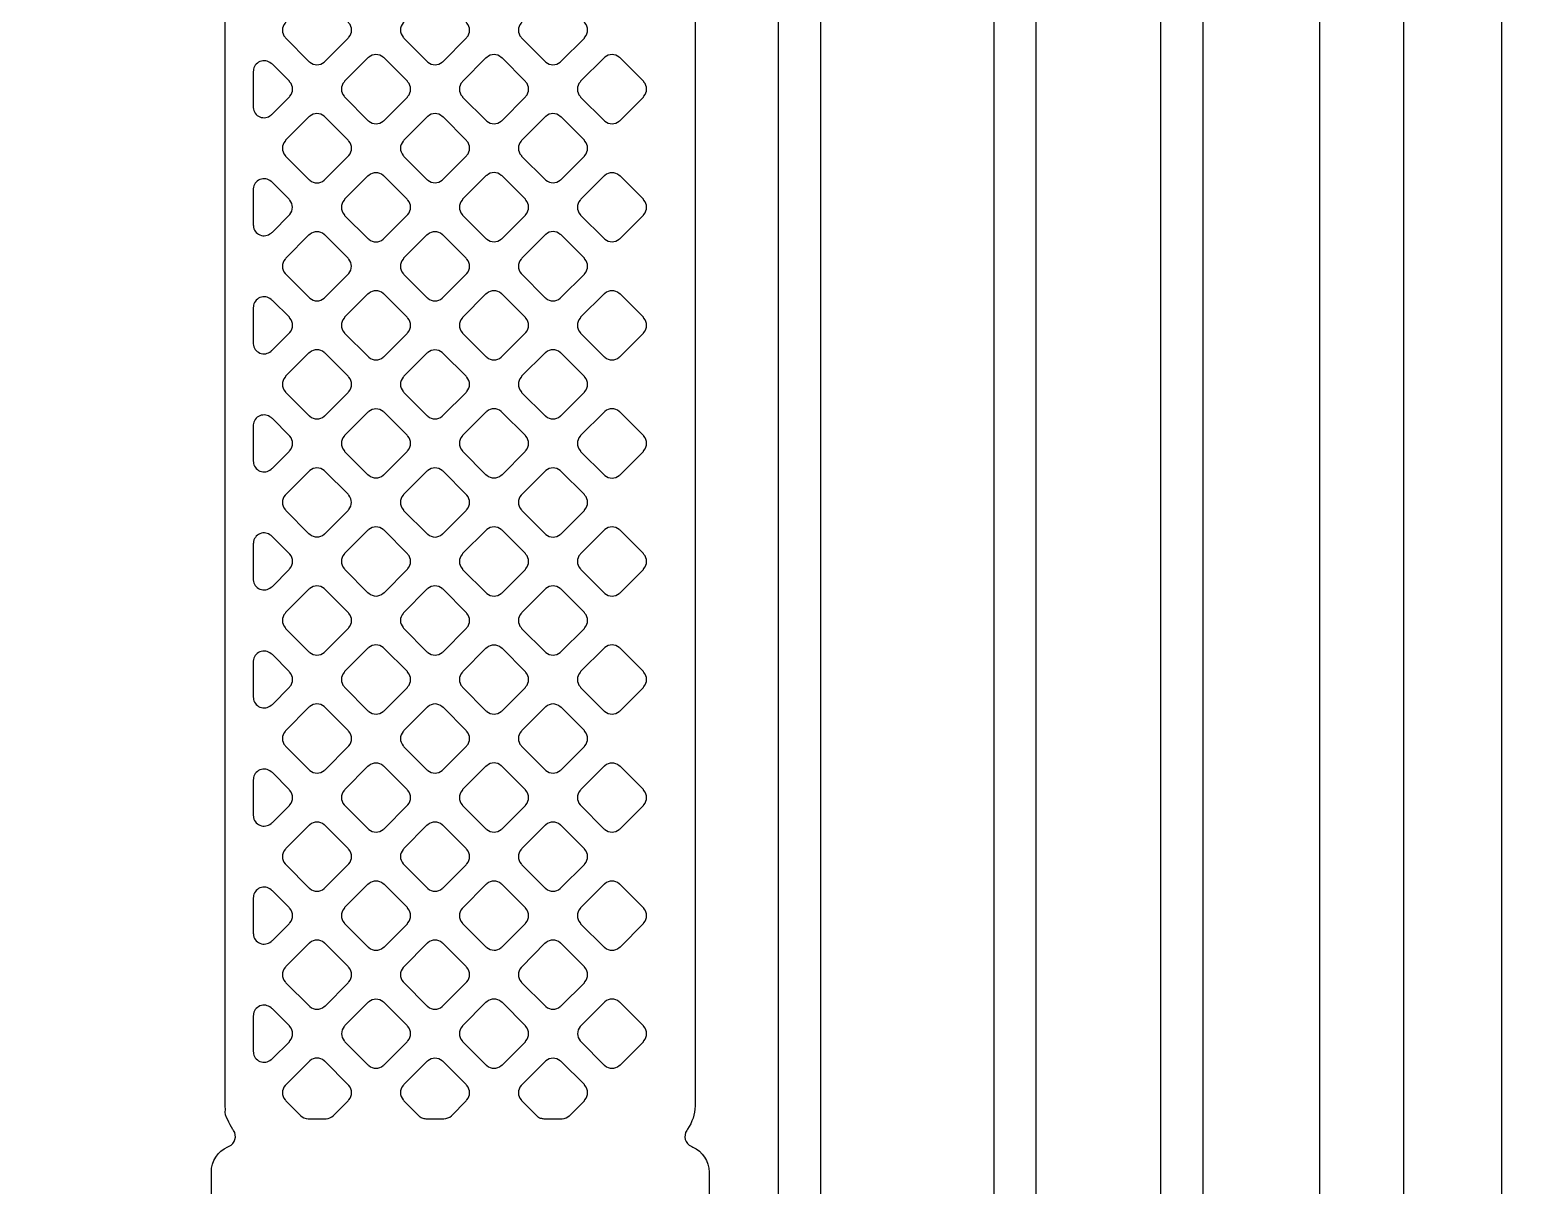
# Model space of a CAD drawing. Header units: millimetres. Extents: x 3440 to 3572, y 2 to 96.
# Drawn here: x 3527.458 to 3530.208, y 51.175 to 53.285 of the extents above; entities that cross this region are included whole.
import ezdxf

# ---------------------------------------------------------------- set-up
doc = ezdxf.new("R2010")
doc.units = ezdxf.units.MM
doc.header["$LTSCALE"] = 23.1
doc.layers.add('gbr-dxf', color=7, linetype='CONTINUOUS')
doc.layers.add('gbr-outline-dxf', color=2, linetype='CONTINUOUS')

msp = doc.modelspace()

# ---------------------------------------------------------------- linework, layer by layer
at = {"layer": 'gbr-dxf', "linetype": 'Continuous'}
for points in [[(3530.2771, 49.9485, -0.19468), (3530.1459, 50.2667, -0.010745), (3530.1458, 50.2697), (3530.1458, 53.4471, -0.007697), (3530.1458, 53.449, -0.011768), (3530.1459, 53.4524, 0.198646), (3528.4871, 57.4563, -0.008795), (3528.4854, 57.4579), (3525.9145, 60.0288, -0.041071)], [(3525.7739, 59.9073), (3528.315, 57.3663, -0.013686), (3528.3179, 57.3635, -0.198913), (3529.9663, 53.3841, -0.007684), (3529.9663, 53.3821), (3529.9663, 50.2273, -0.007344), (3529.9662, 50.2255, 0.198037), (3530.1207, 49.8545, -0.008541), (3530.1223, 49.8529), (3530.3424, 49.6328, -0.01376)], [(3530.2375, 49.5221), (3530.0129, 49.7467, -0.009258), (3530.0112, 49.7485, -0.197955), (3529.8138, 50.2273, -0.007691), (3529.8139, 50.2293), (3529.8139, 53.3841, -0.007639), (3529.8139, 53.386, 0.198631), (3528.213, 57.2529, -0.013852), (3528.21, 57.2557), (3525.6624, 59.8033, -0.041025)], [(3525.5887, 59.5744), (3528.1004, 57.0627, -0.019676), (3528.1025, 57.0607, -0.198904), (3529.5998, 53.4458, -0.01087), (3529.5997, 53.4444), (3529.5997, 50.2527, -0.010722), (3529.5997, 50.2514, 0.198521), (3529.856, 49.634, -0.012506), (3529.8572, 49.6328), (3529.9777, 49.5123, -0.019717), (3529.9798, 49.5103, 0.198972), (3530.5817, 49.2609, -0.010857)], [(3530.5803, 49.1847, -0.197764), (3529.9279, 49.4544, -0.01972), (3529.9258, 49.4564), (3529.8021, 49.5801, -0.012236), (3529.801, 49.5813, -0.198468), (3529.5235, 50.2527, -0.01087), (3529.5235, 50.2541), (3529.5235, 53.4458, -0.010844), (3529.5236, 53.4471, 0.19869), (3528.0506, 57.0049, -0.019288), (3528.0485, 57.0068), (3525.5329, 59.5224, -0.042856)], [(3525.3895, 59.3347), (3527.9302, 56.794, -0.01212), (3527.9313, 56.7928, -0.198692), (3529.2949, 53.5018, -0.016823), (3529.295, 53.4994), (3529.295, 53.4994, -0.01087), (3529.2949, 53.498), (3529.2949, 50.208, -0.010757), (3529.2949, 50.2067, 0.198637), (3529.6091, 49.4496, -0.012534), (3529.6103, 49.4484), (3529.6653, 49.3934, -0.019705), (3529.6674, 49.3915, 0.198958), (3530.3503, 49.1085, -0.01087)], [(3530.3489, 49.0323, -0.197884), (3529.6155, 49.3356, -0.019695), (3529.6134, 49.3375), (3529.5552, 49.3957, -0.012167), (3529.5541, 49.3968, -0.198591), (3529.2187, 50.208, -0.01087), (3529.2187, 50.2094), (3529.2187, 53.4974, -0.014135), (3529.2187, 53.4994, 0.19892), (3527.8763, 56.7401, -0.012506), (3527.8751, 56.7413), (3525.3338, 59.2826, -0.042133)], [(3525.1076, 59.1655), (3527.744, 56.529, -0.019676), (3527.7461, 56.5271, -0.198902), (3528.9015, 53.7376, -0.01087), (3528.9015, 53.7363), (3528.9015, 50.2131, -0.010769), (3528.9015, 50.2118, 0.19862), (3529.2459, 49.3815, -0.012055), (3529.247, 49.3804), (3529.2868, 49.3406, -0.019359), (3529.2889, 49.3386, 0.198916), (3530.2124, 48.9561, -0.01087)], [(3530.211, 48.8799, -0.198101), (3529.2371, 49.2827, -0.019968), (3529.2349, 49.2847), (3529.192, 49.3276, -0.012668), (3529.1908, 49.3288, -0.198561), (3528.8253, 50.2131, -0.01087), (3528.8253, 50.2145), (3528.8253, 53.7376, -0.010831), (3528.8253, 53.739, 0.198623), (3527.6942, 56.4712, -0.019306), (3527.6921, 56.4731), (3525.0518, 59.1135, -0.042015)], [(3528.6727, 53.4775), (3528.6727, 51.3226, -0.01546), (3528.6726, 51.3212, -0.150288), (3528.6589, 51.2791, -0.040249), (3528.6574, 51.2765, 0.461082), (3528.6656, 51.2477, -0.041786), (3528.6683, 51.2462, -0.296678), (3528.6981, 51.2005), (3528.6981, 49.6624, 0.199755), (3528.7128, 49.627), (3528.741, 49.599, 0.012288), (3528.7463, 49.5931), (3529.4453, 48.8944), (3529.4453, 48.8943, 0.017783), (3529.4461, 48.8933), (3529.5386, 48.8009, 0.0128), (3529.5447, 48.7953), (3529.5724, 48.7674, 0.199709), (3529.6079, 48.7526), (3529.6475, 48.7526, 0.012588), (3529.6557, 48.7524), (3531.6534, 48.7524, -0.128276)], [(3527.7893, 46.777), (3527.7893, 51.2005, -0.297836), (3527.8192, 51.2463, -0.039473), (3527.8217, 51.2477, 0.460792), (3527.8299, 51.2765, -0.032441), (3527.8287, 51.2785, -0.066332), (3527.8194, 51.2961, -0.199454), (3527.815, 51.315, -0.025101), (3527.8146, 51.3225, -0.017281), (3527.8146, 51.3241), (3527.8146, 51.3786, -0.022988), (3527.8146, 51.3808), (3527.8146, 51.5938, -0.031973), (3527.8146, 51.5969), (3527.8146, 51.956, -0.031973), (3527.8146, 51.9591), (3527.8146, 52.1721, -0.022988), (3527.8146, 52.1743), (3527.8146, 52.2407, -0.022988), (3527.8146, 52.2429), (3527.8146, 52.4558, -0.031973), (3527.8146, 52.459), (3527.8146, 52.818, -0.031973), (3527.8146, 52.8212), (3527.8146, 53.0342, -0.022988), (3527.8146, 53.0364), (3527.8146, 53.1028, -0.022988), (3527.8146, 53.105), (3527.8146, 53.3179, -0.031973)]]:
    msp.add_lwpolyline(points, format="xyb", dxfattribs=at)
for points in [[(3527.924, 53.2721, -0.103612), (3527.9251, 53.2703), (3527.9674, 53.228, -0.100054), (3527.9691, 53.227, 0.379731), (3527.9951, 53.227, -0.096265), (3527.9968, 53.2279), (3528.0394, 53.2706, -0.095916), (3528.0404, 53.2722, 0.379731), (3528.0404, 53.2982, -0.107269), (3528.0393, 53.3), (3527.9969, 53.3424, -0.095958), (3527.9953, 53.3434, 0.379731), (3527.9693, 53.3434, -0.09572), (3527.9677, 53.3424), (3527.925, 53.2997, -0.096266), (3527.924, 53.2981, 0.379731)], [(3528.1396, 53.2723, -0.09572), (3528.1405, 53.2706), (3528.1832, 53.2279, -0.091913), (3528.1848, 53.227, 0.379731), (3528.2108, 53.227, -0.09572), (3528.2124, 53.228), (3528.2549, 53.2705, -0.095916), (3528.2559, 53.2721, 0.379731), (3528.2559, 53.2981, -0.100266), (3528.2549, 53.2998), (3528.2124, 53.3423, -0.103868), (3528.2106, 53.3433, 0.379731), (3528.1846, 53.3433, -0.095756), (3528.183, 53.3423), (3528.1502, 53.3096), (3528.1405, 53.2999, -0.095935), (3528.1396, 53.2983, 0.379731)], [(3528.355, 53.2721, -0.091581), (3528.356, 53.2706), (3528.3987, 53.2278, -0.086961), (3528.4002, 53.2269, 0.378906), (3528.4261, 53.2269, -0.095866), (3528.4277, 53.2279), (3528.4705, 53.2707, -0.095796), (3528.4715, 53.2723, 0.379293), (3528.4715, 53.2983, -0.087314), (3528.4706, 53.2997), (3528.4279, 53.3424, -0.091646), (3528.4263, 53.3434, 0.379731), (3528.4003, 53.3434, -0.09572), (3528.3987, 53.3424), (3528.356, 53.2997, -0.096214), (3528.355, 53.2981, 0.379672)], [(3528.0317, 53.1645, -0.107718), (3528.0328, 53.1626), (3528.0752, 53.1202, -0.103868), (3528.077, 53.1192, 0.379731), (3528.103, 53.1192, -0.096265), (3528.1046, 53.1201), (3528.1472, 53.1628, -0.096266), (3528.1482, 53.1644, 0.379731), (3528.1482, 53.1904, -0.103612), (3528.1472, 53.1922), (3528.1048, 53.2346, -0.107548), (3528.1029, 53.2356, 0.379731), (3528.0769, 53.2356, -0.09572), (3528.0753, 53.2346), (3528.0327, 53.1921, -0.096266), (3528.0317, 53.1904, 0.379731)], [(3528.2473, 53.1644, -0.083172), (3528.2482, 53.163), (3528.2909, 53.1203, -0.096266), (3528.2925, 53.1193, 0.379731), (3528.3185, 53.1193, -0.09572), (3528.3201, 53.1203), (3528.3626, 53.1628, -0.096266), (3528.3636, 53.1644, 0.379731), (3528.3636, 53.1904, -0.096248), (3528.3626, 53.1921), (3528.3202, 53.2345, -0.100054), (3528.3185, 53.2355, 0.379731), (3528.2925, 53.2355, -0.096265), (3528.2908, 53.2345), (3528.2483, 53.192, -0.095916), (3528.2473, 53.1904, 0.379731)], [(3528.4627, 53.1904, 0.379293), (3528.4627, 53.1644, -0.091369), (3528.4637, 53.1629), (3528.5065, 53.12, -0.087516), (3528.508, 53.1191, 0.379321), (3528.5339, 53.1191, -0.095506), (3528.5356, 53.1201), (3528.5783, 53.1628, -0.095796), (3528.5793, 53.1645, 0.379293), (3528.5793, 53.1904, -0.087314), (3528.5784, 53.1919), (3528.5356, 53.2347, -0.092406), (3528.534, 53.2357, 0.379672), (3528.508, 53.2357, -0.095612), (3528.5064, 53.2347), (3528.4637, 53.192, -0.095602)], [(3527.8655, 53.1461, -0.054998), (3527.8659, 53.1437, 0.625527), (3527.8983, 53.1302, -0.062119), (3527.9006, 53.1318), (3527.9316, 53.1628, -0.095916), (3527.9326, 53.1645, 0.379731), (3527.9326, 53.1904, -0.083235), (3527.9317, 53.1918), (3527.9007, 53.2228, -0.064879), (3527.8983, 53.2245, 0.625791), (3527.866, 53.2111, -0.062392), (3527.8655, 53.2083)], [(3527.9239, 53.0566, -0.099645), (3527.9249, 53.0549), (3527.9675, 53.0123, -0.095935), (3527.9692, 53.0113, 0.379287), (3527.9951, 53.0113, -0.095612), (3527.9967, 53.0123), (3528.0394, 53.0549, -0.095602), (3528.0404, 53.0566, 0.379293), (3528.0404, 53.0825, -0.095956), (3528.0394, 53.0842), (3527.9966, 53.127, -0.083056), (3527.9952, 53.1279, 0.379731), (3527.9692, 53.1279, -0.09572), (3527.9675, 53.1269), (3527.9249, 53.0842, -0.096214), (3527.9239, 53.0826, 0.379672)], [(3528.1396, 53.0566, -0.107718), (3528.1406, 53.0548), (3528.1829, 53.0125, -0.103821), (3528.1847, 53.0115, 0.379731), (3528.2107, 53.0115, -0.096265), (3528.2123, 53.0124), (3528.2549, 53.0551, -0.095916), (3528.2559, 53.0567, 0.379731), (3528.2559, 53.0827, -0.104215), (3528.2549, 53.0845), (3528.2126, 53.1267, -0.107548), (3528.2107, 53.1278, 0.379731), (3528.1848, 53.1278, -0.09572), (3528.1831, 53.1268), (3528.1405, 53.0842, -0.096266), (3528.1396, 53.0826, 0.379731)], [(3528.355, 53.0826, 0.379293), (3528.355, 53.0567, -0.083235), (3528.3559, 53.0553), (3528.3987, 53.0125, -0.096214), (3528.4004, 53.0115, 0.379672), (3528.4263, 53.0115, -0.095612), (3528.4279, 53.0124), (3528.4705, 53.055, -0.095602), (3528.4715, 53.0566, 0.379293), (3528.4714, 53.0826, -0.096458), (3528.4705, 53.0842), (3528.4279, 53.1268, -0.100824), (3528.4261, 53.1278, 0.379289), (3528.4002, 53.1278, -0.095506), (3528.3986, 53.1269), (3528.356, 53.0843, -0.095602)], [(3528.0317, 52.9488, -0.103621), (3528.0327, 52.947), (3528.0752, 52.9046, -0.099381), (3528.0769, 52.9036, 0.378906), (3528.1028, 52.9036, -0.095866), (3528.1044, 52.9046), (3528.1471, 52.9472, -0.098209), (3528.1481, 52.9489, 0.379506), (3528.1481, 52.9749, -0.091954), (3528.1471, 52.9764), (3528.1045, 53.019, -0.096266), (3528.1029, 53.02, 0.379731), (3528.0769, 53.02, -0.09572), (3528.0753, 53.019), (3528.0327, 52.9764, -0.096214), (3528.0317, 52.9748, 0.379672)], [(3528.2472, 52.9489, -0.095506), (3528.2481, 52.9473), (3528.2907, 52.9047, -0.107229), (3528.2926, 52.9037, 0.379324), (3528.3185, 52.9037, -0.096157), (3528.3201, 52.9046), (3528.3628, 52.9473, -0.095602), (3528.3638, 52.9489, 0.379214), (3528.3637, 52.9749, -0.10047), (3528.3627, 52.9766), (3528.3202, 53.0191, -0.104018), (3528.3185, 53.0201, 0.379731), (3528.2925, 53.0201, -0.09572), (3528.2908, 53.0192), (3528.2482, 52.9765, -0.096332), (3528.2472, 52.9748, 0.379289)], [(3528.4628, 52.9489, -0.087191), (3528.4637, 52.9474), (3528.5066, 52.9046, -0.083), (3528.508, 52.9037, 0.379293), (3528.5339, 52.9037, -0.096625), (3528.5356, 52.9047), (3528.5782, 52.9473, -0.095916), (3528.5792, 52.9489, 0.379731), (3528.5792, 52.9749, -0.092247), (3528.5782, 52.9765), (3528.5356, 53.019, -0.096627), (3528.534, 53.02, 0.379289), (3528.508, 53.02, -0.095506), (3528.5064, 53.0191), (3528.4638, 52.9765, -0.095602), (3528.4628, 52.9748, 0.378906)], [(3527.8655, 52.9308, -0.062521), (3527.866, 52.9281, 0.625409), (3527.8983, 52.9147, -0.067105), (3527.9008, 52.9164), (3527.9316, 52.9471, -0.095916), (3527.9325, 52.9487, 0.379731), (3527.9325, 52.9747, -0.100266), (3527.9315, 52.9764), (3527.9006, 53.0074, -0.059508), (3527.8984, 53.0089, 0.625176), (3527.8659, 52.9955, -0.058523), (3527.8655, 52.9929)], [(3527.924, 52.8411, -0.095756), (3527.925, 52.8395), (3527.9676, 52.7968, -0.09116), (3527.9692, 52.7959, 0.379214), (3527.9951, 52.7959, -0.096625), (3527.9968, 52.7969), (3528.0392, 52.8394, -0.095916), (3528.0402, 52.841, 0.379289), (3528.0402, 52.867, -0.099971), (3528.0392, 52.8687), (3527.9966, 52.9113, -0.087175), (3527.9951, 52.9122, 0.379293), (3527.9692, 52.9122, -0.095956), (3527.9675, 52.9113), (3527.925, 52.8687, -0.096214), (3527.924, 52.8671, 0.379672)], [(3528.1394, 52.8411, -0.103612), (3528.1405, 52.8393), (3528.183, 52.7968, -0.099696), (3528.1847, 52.7958, 0.379731), (3528.2107, 52.7958, -0.096265), (3528.2123, 52.7968), (3528.2549, 52.8394, -0.095916), (3528.2559, 52.8411, 0.379731), (3528.2559, 52.867, -0.091745), (3528.2549, 52.8686), (3528.2122, 52.9113, -0.096558), (3528.2106, 52.9123, 0.379731), (3528.1846, 52.9123, -0.09572), (3528.183, 52.9113), (3528.1404, 52.8687, -0.096266), (3528.1394, 52.8671, 0.379731)], [(3528.355, 52.867, 0.379293), (3528.355, 52.8411, -0.100032), (3528.356, 52.8394), (3528.3985, 52.7969, -0.095916), (3528.4001, 52.7959, 0.379731), (3528.4261, 52.7959, -0.096265), (3528.4278, 52.7969), (3528.4705, 52.8396, -0.096332), (3528.4715, 52.8412, 0.379289), (3528.4715, 52.8672, -0.095506), (3528.4705, 52.8688), (3528.428, 52.9114, -0.099711), (3528.4263, 52.9124, 0.378858), (3528.4003, 52.9124, -0.095506), (3528.3987, 52.9114), (3528.356, 52.8687, -0.095796)], [(3527.8655, 52.7151, -0.054899), (3527.8659, 52.7126, 0.625527), (3527.8983, 52.6992, -0.062123), (3527.9006, 52.7008), (3527.9316, 52.7318, -0.095916), (3527.9326, 52.7334, 0.379731), (3527.9326, 52.7594, -0.092029), (3527.9317, 52.761), (3527.9009, 52.7917, -0.069463), (3527.8983, 52.7934, 0.625438), (3527.866, 52.7801, -0.062392), (3527.8655, 52.7773)], [(3528.0317, 52.7334, -0.099587), (3528.0327, 52.7317), (3528.0754, 52.6891, -0.095535), (3528.077, 52.6881, 0.379731), (3528.103, 52.6881, -0.09572), (3528.1046, 52.6891), (3528.1471, 52.7316, -0.096266), (3528.1481, 52.7332, 0.379731), (3528.1481, 52.7592, -0.096225), (3528.1471, 52.7609), (3528.1045, 52.8035, -0.100601), (3528.1028, 52.8045, 0.379731), (3528.0768, 52.8045, -0.09572), (3528.0752, 52.8035), (3528.0327, 52.761, -0.096266), (3528.0317, 52.7594, 0.379731)], [(3528.2472, 52.7332, -0.091685), (3528.2481, 52.7317), (3528.2906, 52.6892, -0.103642), (3528.2924, 52.6882, 0.379731), (3528.3184, 52.6882, -0.09572), (3528.32, 52.6891), (3528.3626, 52.7318, -0.096266), (3528.3636, 52.7334, 0.379731), (3528.3636, 52.7594, -0.087314), (3528.3627, 52.7608), (3528.32, 52.8035, -0.091964), (3528.3185, 52.8045, 0.379731), (3528.2925, 52.8045, -0.096265), (3528.2908, 52.8035), (3528.2482, 52.7608, -0.095916), (3528.2472, 52.7592, 0.379731)], [(3528.4627, 52.7334, -0.100032), (3528.4637, 52.7317), (3528.5063, 52.6891, -0.096266), (3528.508, 52.6881, 0.379731), (3528.5339, 52.6881, -0.09572), (3528.5356, 52.6891), (3528.5783, 52.7318, -0.096266), (3528.5793, 52.7334, 0.379731), (3528.5793, 52.7594, -0.09572), (3528.5783, 52.761), (3528.5357, 52.8036, -0.09979), (3528.534, 52.8046, 0.379731), (3528.508, 52.8046, -0.09572), (3528.5064, 52.8037), (3528.4637, 52.761, -0.096266), (3528.4627, 52.7593, 0.379731)], [(3527.9239, 52.6256, -0.09572), (3527.9249, 52.624), (3527.9676, 52.5813, -0.091913), (3527.9692, 52.5803, 0.379731), (3527.9951, 52.5803, -0.09572), (3527.9968, 52.5813), (3528.0394, 52.6239, -0.096266), (3528.0404, 52.6255, 0.379731), (3528.0404, 52.6515, -0.10007), (3528.0394, 52.6532), (3527.9969, 52.6957, -0.104442), (3527.9951, 52.6968, 0.379731), (3527.9691, 52.6968, -0.09572), (3527.9675, 52.6958), (3527.9249, 52.6532, -0.096266), (3527.9239, 52.6516, 0.379731)], [(3528.1396, 52.6256, -0.099587), (3528.1406, 52.6239), (3528.183, 52.5814, -0.095628), (3528.1847, 52.5804, 0.379731), (3528.2107, 52.5804, -0.096265), (3528.2123, 52.5814), (3528.2548, 52.6239, -0.095916), (3528.2558, 52.6255, 0.379731), (3528.2558, 52.6515, -0.096265), (3528.2548, 52.6532), (3528.2123, 52.6956, -0.100254), (3528.2106, 52.6966, 0.379731), (3528.1846, 52.6966, -0.09572), (3528.183, 52.6957), (3528.1405, 52.6532, -0.096266), (3528.1396, 52.6516, 0.379731)], [(3528.3549, 52.6255, -0.09572), (3528.3559, 52.6239), (3528.3986, 52.5812, -0.092406), (3528.4002, 52.5803, 0.379672), (3528.4261, 52.5802, -0.095612), (3528.4277, 52.5812), (3528.4705, 52.624, -0.095602), (3528.4715, 52.6256, 0.378906), (3528.4715, 52.6516, -0.082704), (3528.4706, 52.6529), (3528.4276, 52.6959, -0.086956), (3528.4262, 52.6968, 0.379293), (3528.4002, 52.6968, -0.095956), (3528.3986, 52.6958), (3528.3559, 52.6532, -0.096266), (3528.3549, 52.6515, 0.379731)], [(3527.8655, 52.5, -0.065813), (3527.866, 52.4971, 0.625391), (3527.8984, 52.4837, -0.066949), (3527.9009, 52.4854), (3527.9316, 52.5161, -0.095916), (3527.9326, 52.5177, 0.379731), (3527.9326, 52.5437, -0.100266), (3527.9316, 52.5454), (3527.9009, 52.5761, -0.06933), (3527.8983, 52.5778, 0.625033), (3527.8659, 52.5644, -0.054506), (3527.8655, 52.562)], [(3528.0317, 52.5178, -0.095865), (3528.0327, 52.5161), (3528.0753, 52.4736, -0.091437), (3528.0769, 52.4726, 0.379731), (3528.1028, 52.4726, -0.096265), (3528.1045, 52.4736), (3528.1471, 52.5162, -0.095916), (3528.1481, 52.5179, 0.379731), (3528.1481, 52.5438, -0.100266), (3528.1471, 52.5455), (3528.1047, 52.5879, -0.104063), (3528.1029, 52.5889, 0.379731), (3528.0769, 52.5889, -0.09572), (3528.0753, 52.588), (3528.0327, 52.5454, -0.096266), (3528.0317, 52.5438, 0.379731)], [(3528.2472, 52.5178, -0.087314), (3528.2481, 52.5164), (3528.2908, 52.4736, -0.09979), (3528.2925, 52.4726, 0.379731), (3528.3185, 52.4726, -0.09572), (3528.3201, 52.4736), (3528.3626, 52.5161, -0.096266), (3528.3636, 52.5177, 0.379731), (3528.3636, 52.5437, -0.091558), (3528.3627, 52.5453), (3528.32, 52.588, -0.096266), (3528.3183, 52.589, 0.379731), (3528.2924, 52.589, -0.09572), (3528.2907, 52.588), (3528.2482, 52.5454, -0.096266), (3528.2472, 52.5438, 0.379731)], [(3528.4627, 52.5177, -0.09572), (3528.4637, 52.5161), (3528.5064, 52.4734, -0.091913), (3528.508, 52.4724, 0.379731), (3528.5339, 52.4724, -0.09572), (3528.5356, 52.4734), (3528.5783, 52.5161, -0.096266), (3528.5793, 52.5178, 0.379731), (3528.5793, 52.5438, -0.082756), (3528.5784, 52.5451), (3528.5355, 52.5881, -0.087516), (3528.534, 52.589, 0.379731), (3528.508, 52.589, -0.09572), (3528.5064, 52.588), (3528.4637, 52.5453, -0.096266), (3528.4627, 52.5437, 0.379731)], [(3527.924, 52.436, 0.379293), (3527.924, 52.4101, -0.103926), (3527.9251, 52.4083), (3527.9674, 52.3659, -0.100335), (3527.9691, 52.3649, 0.379672), (3527.9951, 52.3649, -0.095612), (3527.9967, 52.3658), (3528.0393, 52.4084, -0.095796), (3528.0402, 52.41, 0.379293), (3528.0402, 52.436, -0.108042), (3528.0392, 52.4378), (3527.9968, 52.4802, -0.096423), (3527.9952, 52.4812, 0.379321), (3527.9692, 52.4812, -0.095506), (3527.9676, 52.4802), (3527.925, 52.4376, -0.095796)], [(3528.1394, 52.4101, -0.095756), (3528.1404, 52.4084), (3528.1831, 52.3657, -0.091437), (3528.1847, 52.3648, 0.379731), (3528.2107, 52.3648, -0.096265), (3528.2123, 52.3658), (3528.2549, 52.4084, -0.096266), (3528.2559, 52.41, 0.379731), (3528.2559, 52.436, -0.10007), (3528.2549, 52.4377), (3528.2124, 52.4802, -0.104442), (3528.2106, 52.4812, 0.379731), (3528.1846, 52.4812, -0.09572), (3528.183, 52.4803), (3528.1404, 52.4377, -0.095916), (3528.1394, 52.4361, 0.379731)], [(3528.355, 52.4101, -0.091581), (3528.356, 52.4085), (3528.3988, 52.3656, -0.086738), (3528.4003, 52.3647, 0.379239), (3528.4262, 52.3647, -0.095649), (3528.4279, 52.3657), (3528.4705, 52.4083, -0.095602), (3528.4715, 52.41, 0.379293), (3528.4715, 52.4359, -0.087748), (3528.4706, 52.4374), (3528.4277, 52.4802, -0.091964), (3528.4262, 52.4812, 0.379731), (3528.4002, 52.4812, -0.096265), (3528.3986, 52.4802), (3528.356, 52.4376, -0.096121), (3528.355, 52.436, 0.379672)], [(3527.8655, 52.2842, -0.058339), (3527.8659, 52.2816, 0.625221), (3527.8984, 52.2682, -0.062123), (3527.9007, 52.2698), (3527.9316, 52.3007, -0.095916), (3527.9326, 52.3023, 0.379731), (3527.9326, 52.3283, -0.092247), (3527.9316, 52.3299), (3527.9006, 52.3609, -0.061166), (3527.8984, 52.3624, 0.625663), (3527.866, 52.3491, -0.06586), (3527.8655, 52.3462)], [(3528.0317, 52.3283, 0.379293), (3528.0317, 52.3024, -0.107999), (3528.0328, 52.3005), (3528.0752, 52.2581, -0.104018), (3528.077, 52.2571, 0.379731), (3528.103, 52.2571, -0.09572), (3528.1046, 52.2581), (3528.1471, 52.3006, -0.096128), (3528.1481, 52.3022, 0.379506), (3528.1481, 52.3282, -0.106372), (3528.147, 52.33), (3528.1046, 52.3724, -0.10739), (3528.1028, 52.3734, 0.378906), (3528.0768, 52.3734, -0.095506), (3528.0752, 52.3725), (3528.0327, 52.33, -0.095602)], [(3528.2472, 52.3281, 0.379293), (3528.2472, 52.3022, -0.083151), (3528.2481, 52.3008), (3528.2909, 52.258, -0.095628), (3528.2925, 52.257, 0.379731), (3528.3185, 52.257, -0.095756), (3528.3201, 52.258), (3528.3628, 52.3006, -0.096332), (3528.3637, 52.3022, 0.379321), (3528.3638, 52.3282, -0.095866), (3528.3628, 52.3298), (3528.3201, 52.3725, -0.100401), (3528.3184, 52.3735, 0.379196), (3528.2925, 52.3735, -0.096157), (3528.2909, 52.3725), (3528.2481, 52.3298, -0.095796)], [(3528.4628, 52.3022, -0.091583), (3528.4638, 52.3007), (3528.5065, 52.2579, -0.086961), (3528.508, 52.257, 0.379293), (3528.5339, 52.257, -0.096625), (3528.5356, 52.258), (3528.5782, 52.3006, -0.095916), (3528.5792, 52.3023, 0.379731), (3528.5792, 52.3282, -0.087748), (3528.5782, 52.3297), (3528.5356, 52.3724, -0.092342), (3528.534, 52.3733, 0.379506), (3528.508, 52.3733, -0.098229), (3528.5064, 52.3723), (3528.4638, 52.3298, -0.095585), (3528.4628, 52.3282, 0.379287)], [(3527.9239, 52.1945, -0.100032), (3527.9249, 52.1928), (3527.9675, 52.1502, -0.096214), (3527.9691, 52.1492, 0.379672), (3527.9951, 52.1492, -0.095612), (3527.9967, 52.1502), (3528.0394, 52.1929, -0.095602), (3528.0404, 52.1945, 0.378906), (3528.0404, 52.2204, -0.095506), (3528.0394, 52.2221), (3527.9965, 52.2649, -0.082483), (3527.9951, 52.2658, 0.379293), (3527.9692, 52.2658, -0.095956), (3527.9675, 52.2648), (3527.9249, 52.2221, -0.096266), (3527.9239, 52.2205, 0.379731)], [(3528.1396, 52.1946, -0.107718), (3528.1406, 52.1927), (3528.183, 52.1503, -0.104018), (3528.1848, 52.1493, 0.379731), (3528.2108, 52.1493, -0.09572), (3528.2124, 52.1502), (3528.2549, 52.1927, -0.096266), (3528.2559, 52.1944, 0.379731), (3528.2559, 52.2204, -0.10399), (3528.2549, 52.2222), (3528.2125, 52.2645, -0.108029), (3528.2106, 52.2656, 0.379731), (3528.1846, 52.2656, -0.09572), (3528.183, 52.2646), (3528.1405, 52.2222, -0.096266), (3528.1396, 52.2205, 0.379731)], [(3528.355, 52.1944, -0.082707), (3528.3559, 52.193), (3528.3986, 52.1502, -0.095535), (3528.4002, 52.1493, 0.379293), (3528.4262, 52.1493, -0.096625), (3528.4278, 52.1503), (3528.4705, 52.1929, -0.096111), (3528.4714, 52.1945, 0.379289), (3528.4715, 52.2205, -0.095866), (3528.4705, 52.2221), (3528.428, 52.2646, -0.099849), (3528.4263, 52.2656, 0.379293), (3528.4003, 52.2656, -0.096625), (3528.3987, 52.2646), (3528.356, 52.222, -0.096314), (3528.355, 52.2203, 0.379672)], [(3527.8655, 52.0689, -0.065645), (3527.866, 52.066, 0.62512), (3527.8984, 52.0527, -0.068204), (3527.9009, 52.0544), (3527.9316, 52.0851, -0.096227), (3527.9326, 52.0867, 0.379731), (3527.9326, 52.1127, -0.091745), (3527.9316, 52.1142), (3527.9007, 52.1451, -0.064558), (3527.8983, 52.1468, 0.625105), (3527.8659, 52.1333, -0.054506), (3527.8655, 52.1309)], [(3528.0317, 52.0867, -0.103612), (3528.0328, 52.0849), (3528.0753, 52.0424, -0.09979), (3528.077, 52.0414, 0.379731), (3528.103, 52.0414, -0.09572), (3528.1046, 52.0424), (3528.1472, 52.085, -0.096266), (3528.1482, 52.0867, 0.379731), (3528.1482, 52.1127, -0.091558), (3528.1473, 52.1142), (3528.1045, 52.1569, -0.095916), (3528.1029, 52.1579, 0.379731), (3528.0769, 52.1579, -0.096265), (3528.0753, 52.1569), (3528.0327, 52.1143, -0.096266), (3528.0317, 52.1127, 0.379731)], [(3528.2473, 52.0867, -0.095506), (3528.2483, 52.085), (3528.2907, 52.0427, -0.109456), (3528.2926, 52.0416, 0.379324), (3528.3185, 52.0416, -0.098136), (3528.3202, 52.0426), (3528.3627, 52.0851, -0.095796), (3528.3636, 52.0867, 0.378943), (3528.3636, 52.1127, -0.099971), (3528.3626, 52.1144), (3528.3203, 52.1568, -0.105877), (3528.3184, 52.1578, 0.379196), (3528.2925, 52.1578, -0.097885), (3528.2908, 52.1568), (3528.2483, 52.1143, -0.095796), (3528.2473, 52.1126, 0.378767)], [(3528.4627, 52.0867, -0.08701), (3528.4636, 52.0852), (3528.5066, 52.0422, -0.082834), (3528.508, 52.0414, 0.379287), (3528.5339, 52.0414, -0.095612), (3528.5356, 52.0423), (3528.5783, 52.0851, -0.095602), (3528.5793, 52.0868, 0.379293), (3528.5793, 52.1127, -0.091954), (3528.5783, 52.1143), (3528.5356, 52.157, -0.096121), (3528.534, 52.1579, 0.379731), (3528.508, 52.1579, -0.09572), (3528.5064, 52.157), (3528.4637, 52.1143, -0.095819), (3528.4627, 52.1127, 0.379289)], [(3527.924, 51.979, -0.095612), (3527.925, 51.9774), (3527.9677, 51.9346, -0.091703), (3527.9693, 51.9337, 0.379324), (3527.9952, 51.9337, -0.096157), (3527.9969, 51.9347), (3528.0394, 51.9772, -0.095602), (3528.0404, 51.9789, 0.379293), (3528.0404, 52.0048, -0.100266), (3528.0393, 52.0065), (3527.9966, 52.0492, -0.087638), (3527.9952, 52.0502, 0.379731), (3527.9692, 52.0502, -0.096265), (3527.9675, 52.0492), (3527.925, 52.0066, -0.096214), (3527.924, 52.005, 0.379672)], [(3528.1396, 51.9789, -0.103834), (3528.1406, 51.9771), (3528.183, 51.9348, -0.099696), (3528.1847, 51.9337, 0.379731), (3528.2107, 51.9337, -0.096265), (3528.2123, 51.9347), (3528.2549, 51.9774, -0.095916), (3528.2559, 51.979, 0.379731), (3528.2559, 52.005, -0.091745), (3528.2549, 52.0065), (3528.2124, 52.0491, -0.095916), (3528.2107, 52.0501, 0.379731), (3528.1848, 52.0501, -0.096265), (3528.1831, 52.0491), (3528.1405, 52.0065, -0.095916), (3528.1396, 52.0049, 0.379731)], [(3528.355, 52.0049, 0.379293), (3528.355, 51.979, -0.099964), (3528.356, 51.9773), (3528.3986, 51.9347, -0.095916), (3528.4003, 51.9337, 0.379731), (3528.4263, 51.9337, -0.095756), (3528.4279, 51.9347), (3528.4705, 51.9773, -0.096023), (3528.4715, 51.9789, 0.379672), (3528.4715, 52.0049, -0.096265), (3528.4705, 52.0065), (3528.4279, 52.0491, -0.100073), (3528.4262, 52.0501, 0.378906), (3528.4002, 52.0501, -0.095506), (3528.3986, 52.0492), (3528.356, 52.0066, -0.095602)], [(3528.0318, 51.8712, -0.099825), (3528.0329, 51.8695), (3528.0754, 51.827, -0.095535), (3528.077, 51.826, 0.379293), (3528.103, 51.8261, -0.096625), (3528.1046, 51.827), (3528.1471, 51.8695, -0.095916), (3528.1481, 51.8712, 0.379731), (3528.1481, 51.8971, -0.096265), (3528.1471, 51.8988), (3528.1046, 51.9412, -0.099951), (3528.1029, 51.9423, 0.379506), (3528.077, 51.9423, -0.098229), (3528.0753, 51.9413), (3528.0328, 51.8988, -0.095935), (3528.0318, 51.8972, 0.379287)], [(3528.2472, 51.8711, -0.091663), (3528.2481, 51.8696), (3528.2907, 51.827, -0.103446), (3528.2925, 51.826, 0.379731), (3528.3185, 51.826, -0.095756), (3528.3201, 51.8269), (3528.3628, 51.8696, -0.096266), (3528.3637, 51.8712, 0.379731), (3528.3637, 51.8972, -0.087314), (3528.3628, 51.8986), (3528.32, 51.9415, -0.091646), (3528.3185, 51.9424, 0.379731), (3528.2925, 51.9424, -0.09572), (3528.2908, 51.9414), (3528.2482, 51.8988, -0.096266), (3528.2472, 51.8971, 0.379731)], [(3528.4628, 51.8712, -0.099643), (3528.4638, 51.8695), (3528.5063, 51.827, -0.098209), (3528.508, 51.826, 0.379506), (3528.5339, 51.826, -0.096117), (3528.5356, 51.827), (3528.5782, 51.8696, -0.095916), (3528.5792, 51.8712, 0.379731), (3528.5792, 51.8972, -0.096265), (3528.5782, 51.8988), (3528.5357, 51.9413, -0.099951), (3528.534, 51.9423, 0.379506), (3528.508, 51.9423, -0.098229), (3528.5064, 51.9413), (3528.4638, 51.8988, -0.095796), (3528.4628, 51.8971, 0.378906)], [(3527.8655, 51.8531, -0.062521), (3527.866, 51.8503, 0.625444), (3527.8983, 51.837, -0.067216), (3527.9008, 51.8386), (3527.9317, 51.8695, -0.095916), (3527.9327, 51.8711, 0.379731), (3527.9327, 51.8971, -0.104215), (3527.9316, 51.8989), (3527.9009, 51.9297, -0.067546), (3527.8984, 51.9314, 0.625889), (3527.866, 51.918, -0.064221), (3527.8655, 51.9152)], [(3527.924, 51.7634, -0.091663), (3527.925, 51.7618), (3527.9677, 51.7191, -0.087416), (3527.9691, 51.7182, 0.379672), (3527.9951, 51.7182, -0.096157), (3527.9967, 51.7192), (3528.0394, 51.7618, -0.095796), (3528.0404, 51.7635, 0.378943), (3528.0404, 51.7894, -0.103884), (3528.0393, 51.7912), (3527.9968, 51.8337, -0.09197), (3527.9953, 51.8347, 0.379293), (3527.9693, 51.8346, -0.09572), (3527.9677, 51.8337), (3527.925, 51.791, -0.096266), (3527.924, 51.7893, 0.379731)], [(3528.1396, 51.7635, -0.099825), (3528.1406, 51.7618), (3528.1832, 51.7192, -0.095958), (3528.1848, 51.7182, 0.379731), (3528.2108, 51.7182, -0.09572), (3528.2124, 51.7192), (3528.2549, 51.7617, -0.096266), (3528.2559, 51.7633, 0.379731), (3528.2559, 51.7893, -0.096248), (3528.2549, 51.791), (3528.2123, 51.8336, -0.100054), (3528.2106, 51.8346, 0.379731), (3528.1846, 51.8346, -0.095756), (3528.183, 51.8336), (3528.1405, 51.7911, -0.095628), (3528.1396, 51.7895, 0.379731)], [(3528.355, 51.7633, -0.095756), (3528.356, 51.7617), (3528.3986, 51.7191, -0.091437), (3528.4001, 51.7182, 0.379731), (3528.4261, 51.7182, -0.096265), (3528.4278, 51.7192), (3528.4705, 51.7619, -0.095916), (3528.4715, 51.7635, 0.379731), (3528.4715, 51.7895, -0.082796), (3528.4706, 51.7909), (3528.4278, 51.8337, -0.086956), (3528.4263, 51.8346, 0.379731), (3528.4003, 51.8346, -0.096265), (3528.3987, 51.8336), (3528.356, 51.791, -0.095916), (3528.355, 51.7893, 0.379731)], [(3528.0317, 51.6557, -0.095527), (3528.0327, 51.6541), (3528.0755, 51.6113, -0.091205), (3528.077, 51.6104, 0.379214), (3528.103, 51.6104, -0.095956), (3528.1046, 51.6114), (3528.1472, 51.654, -0.096023), (3528.1482, 51.6557, 0.379672), (3528.1482, 51.6816, -0.099971), (3528.1472, 51.6833), (3528.1047, 51.7259, -0.103923), (3528.1029, 51.7269, 0.379293), (3528.0769, 51.7269, -0.095956), (3528.0753, 51.7259), (3528.0327, 51.6833, -0.096266), (3528.0317, 51.6817, 0.379289)], [(3528.2473, 51.6816, 0.379075), (3528.2473, 51.6556, -0.087314), (3528.2482, 51.6541), (3528.2908, 51.6116, -0.09979), (3528.2925, 51.6106, 0.379289), (3528.3185, 51.6105, -0.095866), (3528.3201, 51.6115), (3528.3627, 51.6541, -0.095796), (3528.3636, 51.6557, 0.379293), (3528.3636, 51.6816, -0.092139), (3528.3627, 51.6832), (3528.3201, 51.7258, -0.096423), (3528.3185, 51.7268, 0.379506), (3528.2925, 51.7268, -0.098572), (3528.2908, 51.7258), (3528.2483, 51.6832, -0.097464)], [(3528.4627, 51.6816, 0.379293), (3528.4627, 51.6556, -0.095972), (3528.4637, 51.654), (3528.5064, 51.6113, -0.091437), (3528.508, 51.6104, 0.379731), (3528.5339, 51.6104, -0.096265), (3528.5356, 51.6113), (3528.5783, 51.6541, -0.096332), (3528.5793, 51.6557, 0.379289), (3528.5793, 51.6817, -0.082704), (3528.5784, 51.683), (3528.5354, 51.726, -0.086956), (3528.534, 51.7269, 0.378906), (3528.508, 51.7269, -0.095506), (3528.5064, 51.726), (3528.4637, 51.6832, -0.095602)], [(3527.8655, 51.6378, -0.064253), (3527.866, 51.635, 0.625391), (3527.8983, 51.6216, -0.067077), (3527.9008, 51.6233), (3527.9316, 51.654, -0.095916), (3527.9326, 51.6556, 0.379731), (3527.9326, 51.6816, -0.104464), (3527.9315, 51.6834), (3527.9009, 51.714, -0.067353), (3527.8984, 51.7157, 0.625791), (3527.866, 51.7024, -0.066015), (3527.8655, 51.6995)], [(3527.924, 51.5739, 0.379293), (3527.924, 51.548, -0.103917), (3527.9251, 51.5462), (3527.9676, 51.5037, -0.100033), (3527.9693, 51.5027, 0.379672), (3527.9952, 51.5027, -0.096157), (3527.9969, 51.5036), (3528.0394, 51.5462, -0.095394), (3528.0404, 51.5478, 0.379293), (3528.0404, 51.5738, -0.108153), (3528.0393, 51.5756), (3527.9968, 51.6181, -0.096641), (3527.9952, 51.6191, 0.379672), (3527.9692, 51.6191, -0.095612), (3527.9676, 51.6182), (3527.925, 51.5756, -0.095602)], [(3528.1395, 51.5479, -0.09527), (3528.1405, 51.5463), (3528.1832, 51.5036, -0.091364), (3528.1847, 51.5027, 0.378943), (3528.2106, 51.5027, -0.095866), (3528.2123, 51.5037), (3528.2549, 51.5463, -0.095796), (3528.2559, 51.548, 0.379293), (3528.2559, 51.5739, -0.10047), (3528.2549, 51.5756), (3528.2125, 51.618, -0.103868), (3528.2107, 51.619, 0.379731), (3528.1848, 51.619, -0.096265), (3528.1831, 51.6181), (3528.1405, 51.5755, -0.096111), (3528.1396, 51.5738, 0.379289)], [(3528.355, 51.5479, -0.087314), (3528.3559, 51.5465), (3528.3986, 51.5037, -0.09979), (3528.4004, 51.5027, 0.379731), (3528.4263, 51.5027, -0.09572), (3528.428, 51.5037), (3528.4705, 51.5462, -0.096266), (3528.4714, 51.5478, 0.379731), (3528.4714, 51.5738, -0.092139), (3528.4705, 51.5754), (3528.4278, 51.6181, -0.096558), (3528.4262, 51.6191, 0.379731), (3528.4002, 51.6191, -0.09572), (3528.3985, 51.6181), (3528.356, 51.5755, -0.096266), (3528.355, 51.5739, 0.379731)], [(3528.0319, 51.4661, 0.379293), (3528.0319, 51.4402, -0.107999), (3528.0329, 51.4383), (3528.0752, 51.396, -0.104264), (3528.077, 51.395, 0.379289), (3528.1029, 51.395, -0.095506), (3528.1046, 51.396), (3528.1471, 51.4385, -0.095824), (3528.1481, 51.4401, 0.379293), (3528.1481, 51.4661, -0.104392), (3528.147, 51.4679), (3528.1048, 51.5102, -0.10822), (3528.1029, 51.5112, 0.379672), (3528.077, 51.5112, -0.096157), (3528.0753, 51.5103), (3528.0328, 51.4678, -0.095602)], [(3528.2472, 51.4401, -0.082704), (3528.248, 51.4387), (3528.2909, 51.3959, -0.095602), (3528.2925, 51.3949, 0.379293), (3528.3185, 51.3949, -0.095956), (3528.3201, 51.3959), (3528.3628, 51.4385, -0.096111), (3528.3637, 51.4402, 0.379321), (3528.3638, 51.4661, -0.095506), (3528.3628, 51.4677), (3528.3202, 51.5104, -0.102183), (3528.3184, 51.5114, 0.379415), (3528.2925, 51.5114, -0.095973), (3528.2908, 51.5104), (3528.2482, 51.4677, -0.096332), (3528.2472, 51.4661, 0.379289)], [(3528.4629, 51.4401, -0.091663), (3528.4638, 51.4386), (3528.5065, 51.3959, -0.086956), (3528.508, 51.395, 0.379731), (3528.5339, 51.395, -0.096265), (3528.5356, 51.3959), (3528.5782, 51.4385, -0.095916), (3528.5792, 51.4402, 0.379731), (3528.5792, 51.4662, -0.087748), (3528.5782, 51.4676), (3528.5356, 51.5103, -0.092126), (3528.534, 51.5113, 0.379731), (3528.508, 51.5113, -0.09572), (3528.5064, 51.5103), (3528.4638, 51.4677, -0.096266), (3528.4629, 51.4661, 0.379731)], [(3527.8655, 51.4219, -0.060687), (3527.866, 51.4193, 0.625409), (3527.8983, 51.4059, -0.067077), (3527.9008, 51.4076), (3527.9318, 51.4385, -0.095916), (3527.9327, 51.4402, 0.379731), (3527.9327, 51.4662, -0.083235), (3527.9319, 51.4675), (3527.9007, 51.4987, -0.064829), (3527.8983, 51.5003, 0.625791), (3527.866, 51.4869, -0.062392), (3527.8655, 51.4842)], [(3527.924, 51.3324, -0.100154), (3527.925, 51.3306), (3527.9515, 51.3042, -0.060492), (3527.9519, 51.3038, 0.199047), (3527.9661, 51.298, -0.048621), (3527.9665, 51.2979), (3527.999, 51.2979, 0.179847), (3528.0119, 51.3033), (3528.0119, 51.3033), (3528.0394, 51.3308, -0.093936), (3528.0404, 51.3324, 0.379475), (3528.0404, 51.3584, -0.096625), (3528.0394, 51.36), (3527.9967, 51.4027, -0.083134), (3527.9953, 51.4036, 0.379731), (3527.9693, 51.4036, -0.096117), (3527.9677, 51.4026), (3527.925, 51.3599, -0.096314), (3527.924, 51.3583, 0.379672)], [(3528.1395, 51.3584, 0.379293), (3528.1396, 51.3325, -0.107426), (3528.1406, 51.3306), (3528.1675, 51.3038, -0.070062), (3528.168, 51.3034, 0.087273), (3528.1738, 51.2996), (3528.1738, 51.2996, 0.088901), (3528.1807, 51.298), (3528.181, 51.298, -0.046294), (3528.1814, 51.2979), (3528.2137, 51.2979, -0.035151), (3528.2139, 51.2979, 0.191281), (3528.2276, 51.3034), (3528.2549, 51.3307, -0.095796), (3528.2559, 51.3323, 0.379293), (3528.2559, 51.3583, -0.104392), (3528.2549, 51.3601), (3528.2125, 51.4025, -0.108174), (3528.2106, 51.4035, 0.379229), (3528.1847, 51.4035, -0.095506), (3528.183, 51.4026), (3528.1405, 51.3601, -0.095824)], [(3528.355, 51.3323, -0.082756), (3528.3559, 51.3309), (3528.3844, 51.3023, 0.078743), (3528.3898, 51.2992, -0.069077), (3528.3905, 51.2991, 0.074953), (3528.3963, 51.298, -0.04641), (3528.3967, 51.2979), (3528.4296, 51.2979, -0.046445), (3528.43, 51.298, 0.181593), (3528.443, 51.3034), (3528.4431, 51.3034), (3528.4705, 51.3308, -0.096266), (3528.4714, 51.3325, 0.379731), (3528.4714, 51.3584, -0.096248), (3528.4705, 51.3601), (3528.428, 51.4025, -0.100054), (3528.4263, 51.4035, 0.379731), (3528.4003, 51.4035, -0.096265), (3528.3987, 51.4026), (3528.356, 51.3599, -0.096266), (3528.355, 51.3583, 0.379731)]]:
    msp.add_lwpolyline(points, format="xyb", close=True, dxfattribs=at)
at = {"layer": 'gbr-outline-dxf', "linetype": 'Continuous', "const_width": 0.000025}
msp.add_lwpolyline([(3541.5863, 48.1533), (3541.5863, 55.5349, 0.211094), (3541.4229, 55.9046), (3535.7496, 61.0709, -0.211095), (3535.5863, 61.4406), (3535.5863, 69.3438, 0.414217), (3535.0863, 69.8438), (3522.0863, 69.8438, 0.414217), (3521.5863, 69.3438), (3521.5863, 61.4406, 0.211094), (3521.7497, 61.0709), (3527.4229, 55.9046, -0.211095), (3527.5863, 55.5349), (3527.5863, 46.7771, 0.414217), (3528.0863, 46.2771), (3533.0863, 46.2771, 0.414217), (3533.5863, 46.7771), (3533.5863, 47.1533, -0.414217), (3534.0863, 47.6533), (3541.0863, 47.6533, 0.414217)], format="xyb", close=True, dxfattribs=at)

doc.saveas('drawing.dxf')
